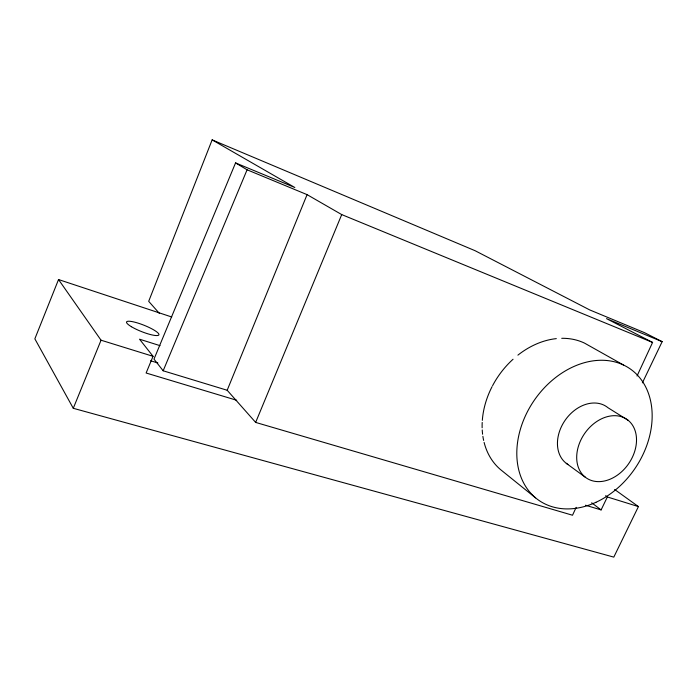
<?xml version="1.0" encoding="UTF-8"?>
<svg xmlns="http://www.w3.org/2000/svg" width="697" height="697" viewBox="0 0 697 697"><rect width="100%" height="100%" fill="white"/><g stroke="black" fill="none" stroke-linecap="round" stroke-linejoin="round"><path stroke-width="1.05" d="M642.381 382.862L662.15 341.669L644.49 332.661L589.74 309.93L475.119 250.72L212.141 139.879L148.688 301.331L159.5 313.528M171.75 316.996L58.531 279.549L34.85 338.838L73.281 408.294L613.804 557.121L638.426 506.588L614.606 489.468M73.281 408.294L101.048 340.214L58.531 279.549M227.178 390.259L307.081 194.637L247.087 169.789L235.56 162.906L153.993 359.121L163.168 370.787L227.178 390.259L255.651 422.417L572.516 515.231L576.184 507.329M255.651 422.417L341.722 214.589L307.081 194.637M160.057 345.668L139.531 339.195L153.052 356.315L146.117 373.008L236.701 400.27M163.168 370.787L247.087 169.789M637.032 376.005L652.584 342.436L606.512 318.634L662.15 341.669M585.489 505.22L601.11 509.916L607.357 496.97L605.623 495.698M150.578 360.741L157.862 362.98M101.048 340.214L153.052 356.315M607.357 496.97L638.426 506.588M341.722 214.589L652.584 342.436M235.56 162.906L294.84 187.51L212.141 139.879M623.527 365.036L584.443 343.072A76.313 59.48 -55.3 0 0 561.721 338.306M628.319 420.439A35.634 26.686 -55.1 0 0 577.935 447.979A35.634 26.686 -55.1 0 0 613.552 477.55A35.634 26.686 -55.1 0 0 628.319 420.439L608.019 407.754A34.772 26.399 -55.2 0 0 565.372 419.916A34.772 26.399 -55.2 0 0 567.898 464.446M566.278 463.331L585.541 477.393M591.675 502.79L601.11 509.916M535.601 497.885L500.838 469.848A76.313 59.48 -55.3 0 1 484.11 442.421M483.64 440.434A76.313 59.48 -55.3 0 1 482.882 436.331M482.603 434.231A76.313 59.48 -55.3 0 1 482.228 429.953M482.141 427.792A76.313 59.48 -55.3 0 1 482.202 422.46M482.324 420.369A76.313 59.48 -55.3 0 1 492.091 386.617M492.587 385.668A76.313 59.48 -55.3 0 1 513.053 359.243M517.906 355.139A76.313 59.48 -55.3 0 1 556.319 338.629M131.393 326.701A17.416 3.407 21.7 0 0 158.437 335.292A17.416 3.407 21.7 0 0 138.302 323.199A17.416 3.407 21.7 0 0 131.393 326.701M595.944 502.302A80.042 60.822 -55.2 0 0 636.535 374.202A80.042 60.822 -55.2 0 0 520.981 427.296A80.042 60.822 -55.2 0 0 595.944 502.302"/></g></svg>
